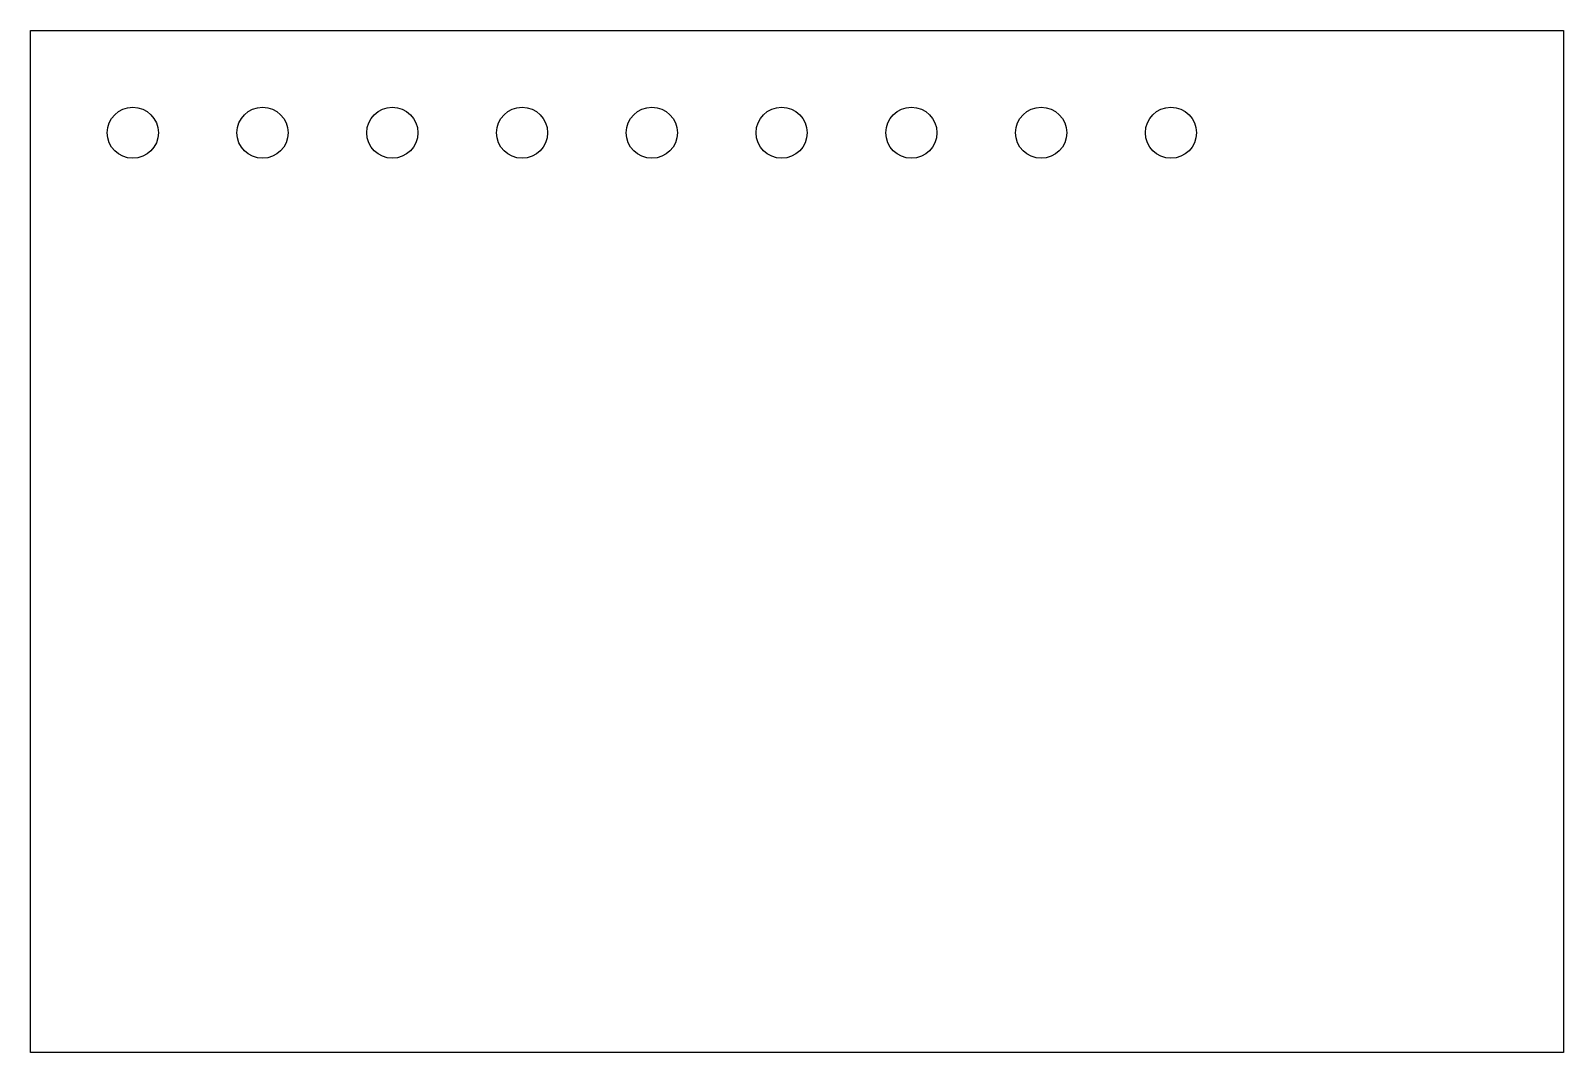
# Model space of a CAD drawing. Header units: inches. Extents: x 0 to 1.18, y -0.79 to 0.
import ezdxf

# ---------------------------------------------------------------- set-up
doc = ezdxf.new("R2010")
doc.units = ezdxf.units.IN
doc.header["$MEASUREMENT"] = 0
doc.layers.add('Edge.Cuts', color=254, linetype='CONTINUOUS', true_color=0xd0d2cd)

msp = doc.modelspace()

# ---------------------------------------------------------------- linework, layer by layer
at = {"layer": 'Edge.Cuts', "linetype": 'CONTINUOUS'}
for p, q in [((0, 0), (1.1811, 0)), ((0, -0.7874), (0, 0)), ((1.1811, 0), (1.1811, -0.7874)), ((1.1811, -0.7874), (0, -0.7874))]:
    msp.add_line(p, q, dxfattribs=at)
at = {"layer": 'Edge.Cuts'}
for centre in [(0.0787, -0.0787), (0.1787, -0.0787), (0.2787, -0.0787), (0.3787, -0.0787), (0.4787, -0.0787), (0.5787, -0.0787), (0.6787, -0.0787), (0.7787, -0.0787), (0.8787, -0.0787)]:
    msp.add_circle(centre, 0.0197, dxfattribs=at)

doc.saveas('drawing.dxf')
